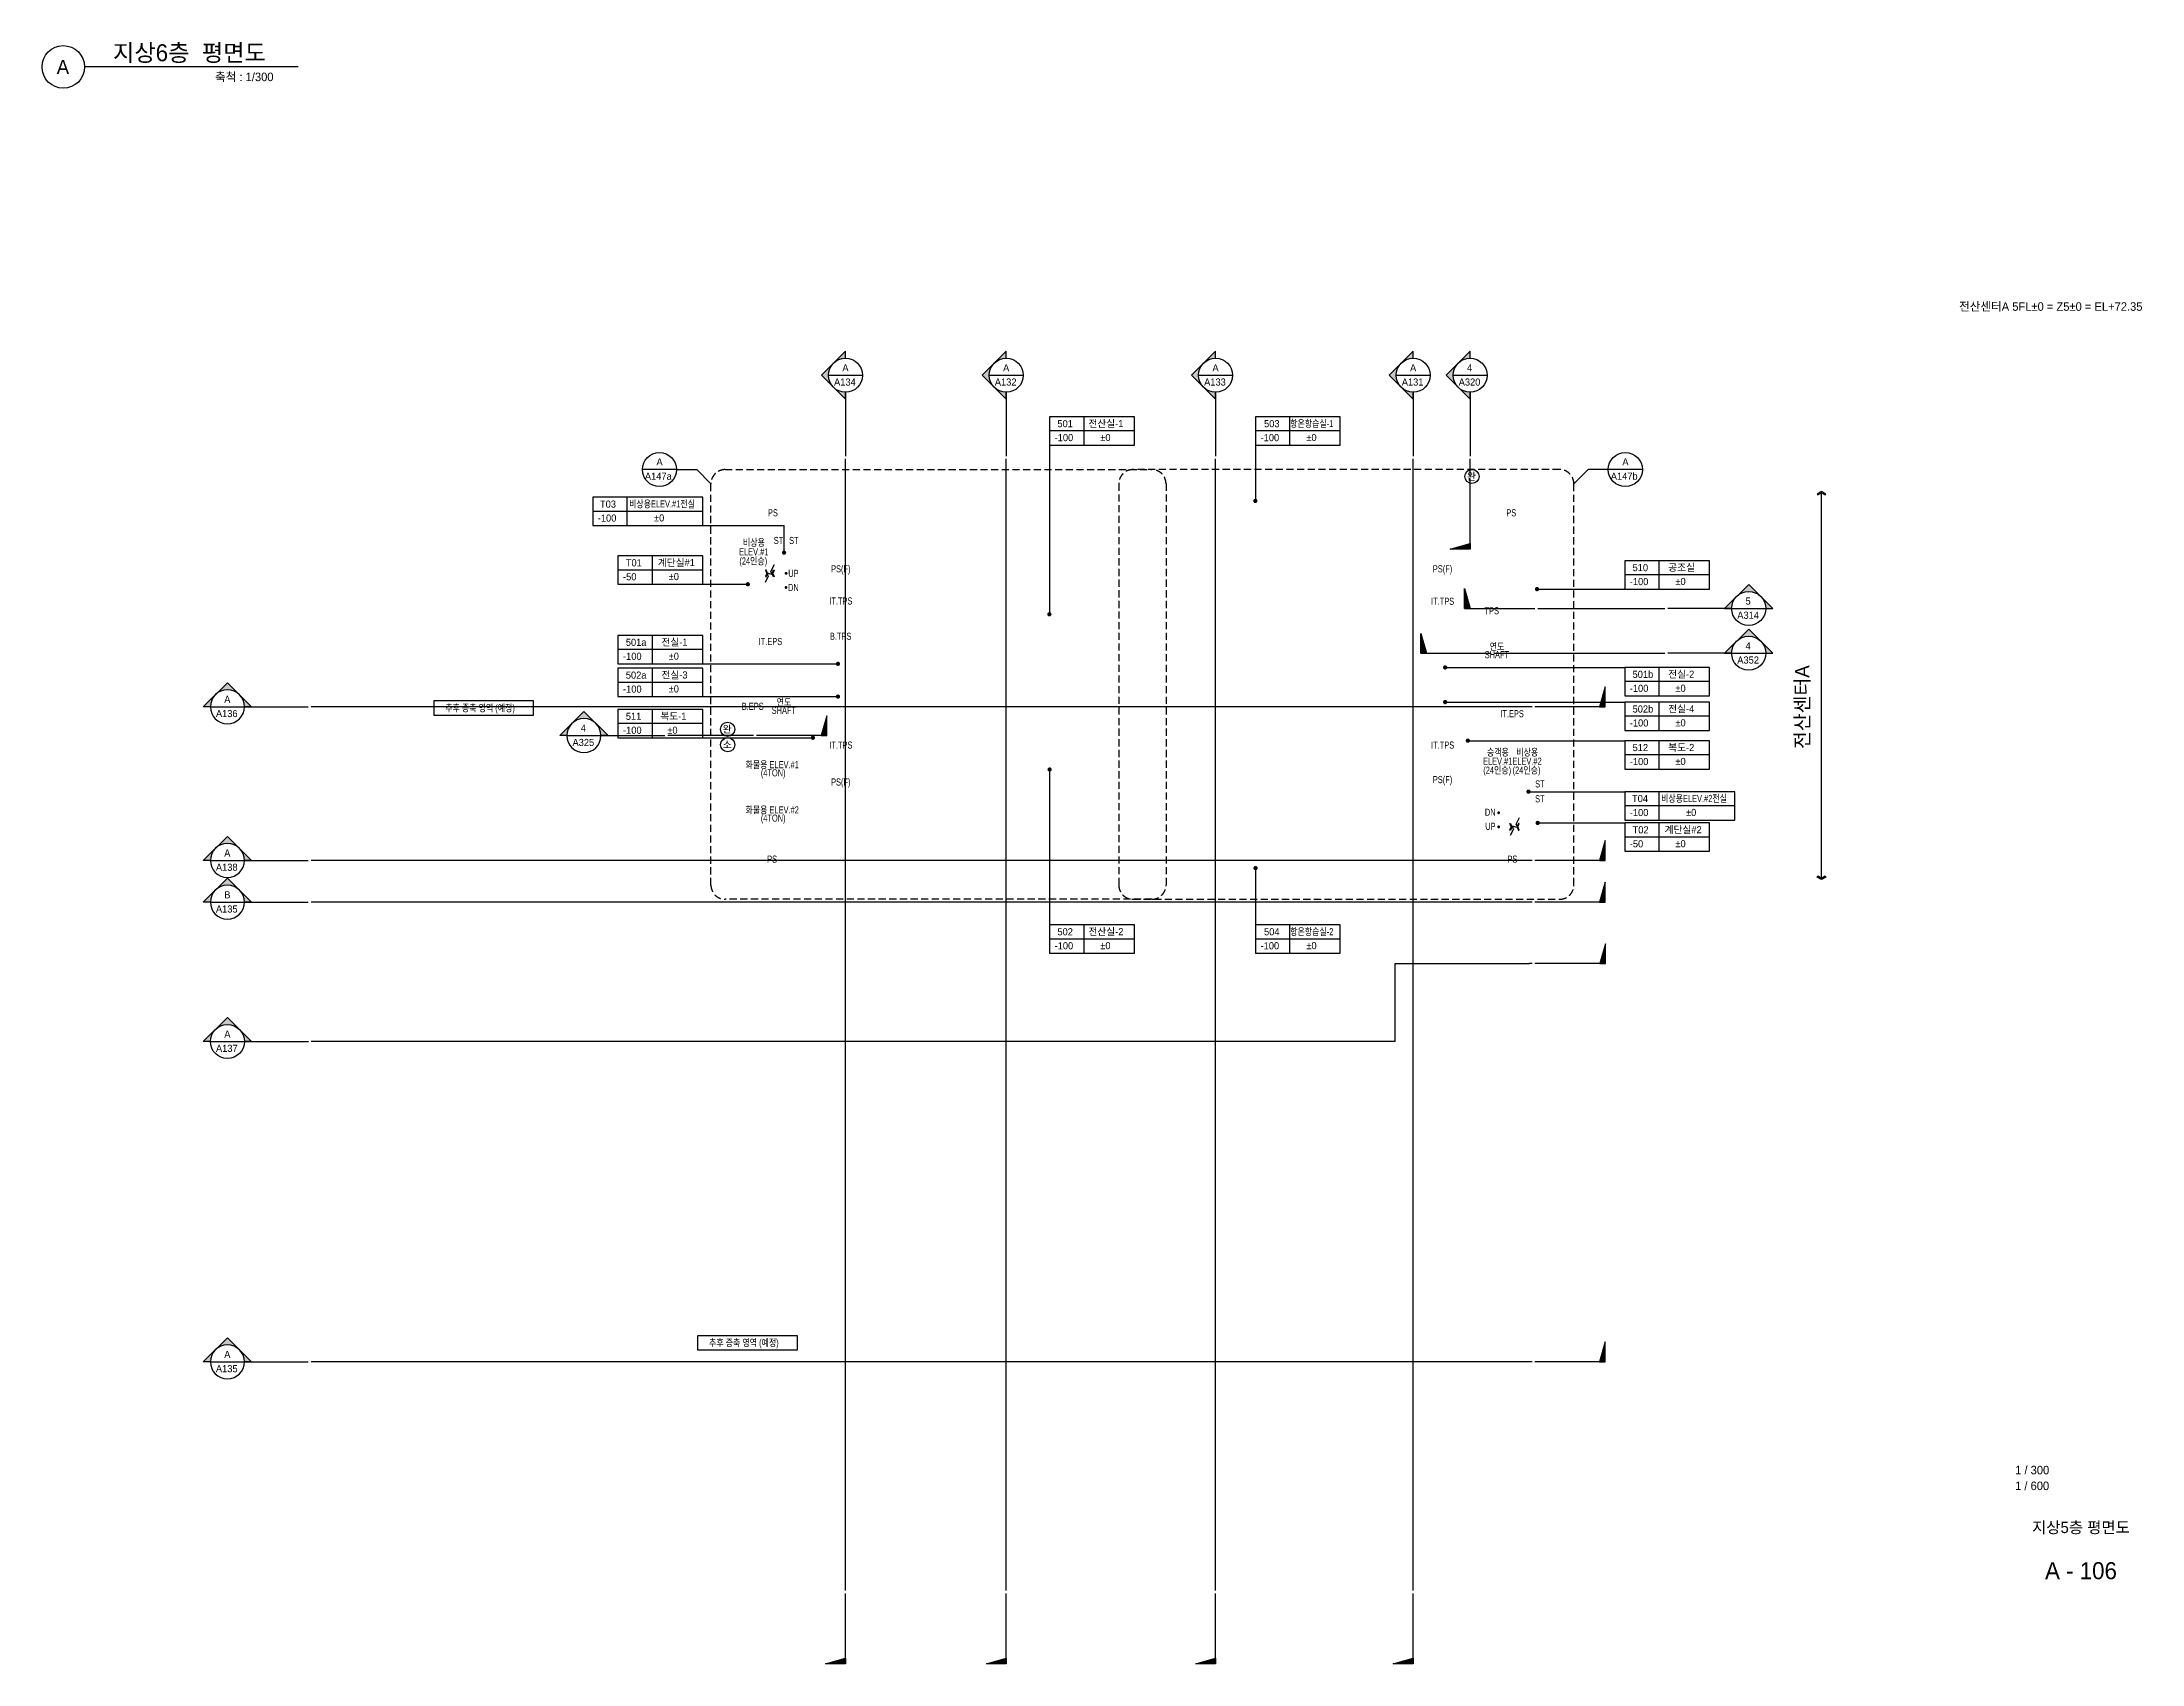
# Model space of a CAD drawing. Header units: millimetres. Extents: x 18458 to 242505, y -521583 to 1237915.
# Drawn here: x 18458 to 240406, y 559300 to 730702 of the extents above; entities that cross this region are included whole.
import ezdxf
from ezdxf.enums import TextEntityAlignment as Align

# ---------------------------------------------------------------- set-up
doc = ezdxf.new("R2010")
doc.units = ezdxf.units.MM
doc.header["$LTSCALE"] = 300
doc.header["$MEASUREMENT"] = 0
doc.linetypes.add('HIDDEN', pattern=[0.375, 0.25, -0.125])
for name, color, linetype in [('A-DIM', 7, 'Continuous'), ('A-ELE-5', 5, 'Continuous'), ('A-ELE-9', 9, 'Continuous'), ('A-SYM', 7, 'Continuous'), ('A-SYM-1', 7, 'Continuous'), ('A-SYM-BUB', 3, 'Continuous'), ('A-SYM-LEAD', 4, 'Continuous'), ('A-TEXT-NAME', 7, 'Continuous'), ('A-TEXT-NOTE', 7, 'Continuous'), ('S-TEXT-NOTE', 7, 'Continuous'), ('XREF', 7, 'Continuous'), ('계단-라인', 7, 'Continuous'), ('실명', 7, 'Continuous'), ('실명-LEAD', 7, 'Continuous'), ('절단선', 7, 'Continuous')]:
    doc.layers.add(name, color=color, linetype=linetype)
doc.styles.add('Gtx', font='Dotum.ttf')

# ---------------------------------------------------------------- blocks, each defined once
blk = doc.blocks.new('실명')
at = {"layer": 'A-TEXT-NOTE', "color": 7, "style": 'Gtx'}
for tag, p in [('001', (-18.33, 8.75)), ('002', (-18.35, 3.25))]:
    blk.add_attdef(tag, p, '', height=3, dxfattribs=at)
at = {"layer": 'A-TEXT-NOTE', "style": 'Gtx'}
blk.add_attdef('003', text='', height=4, dxfattribs=at).set_placement((4.86, -9.5), align=Align.MIDDLE)
at = {"layer": 'A-TEXT-NOTE', "color": 7, "style": 'Gtx'}
blk.add_attdef('004', text='', height=6, dxfattribs=at).set_placement((4.86, -23.5), align=Align.MIDDLE_CENTER)
blk = doc.blocks.new('A$C0d36eac7')
at = {"layer": 'A-DIM', "color": 1}
blk.add_line((-52600, -70595), (-52600, -29595), dxfattribs=at)
for points in [[(-52987, -29964), (-52600, -29743), (-52213, -29964), (-52149, -29853), (-52600, -29595), (-53051, -29853)], [(-52987, -70226), (-52600, -70447), (-52213, -70226), (-52149, -70337), (-52600, -70595), (-53051, -70337)]]:
    blk.add_lwpolyline(points, close=True, dxfattribs=at)
at = {"layer": 'A-SYM-BUB', "style": 'Gtx'}
blk.add_text('전산센터A', height=1500, rotation=90, dxfattribs=at).set_placement((-53901, -56806))
blk = doc.blocks.new('A$Ce9732c4b')
at = {"layer": 'A-SYM'}
for p, q in [((85516, -27285), (81916, -27285)), ((85516, -27285), (87654, -27285)), ((87654, -27285), (89154, -28785))]:
    blk.add_line(p, q, dxfattribs=at)
at = {"layer": 'A-SYM', "color": 7, "linetype": 'HIDDEN', "ltscale": 10, "elevation": 0}
blk.add_lwpolyline([(90654, -27285), (135757, -27285, -0.4142136), (137257, -28785), (137257, -71185, -0.4142136), (135757, -72685), (90654, -72685, -0.4142136), (89154, -71185), (89154, -28785, -0.4142136)], format="xyb", close=True, dxfattribs=at)
at = {"layer": 'A-SYM'}
blk.add_circle((83716, -27285), 1800, dxfattribs=at)
blk = doc.blocks.new('A$C2a23c31d')
at = {"layer": 'A-SYM'}
for p, q in [((-70437, -27285), (-71937, -28785)), ((-68299, -27285), (-70437, -27285)), ((-64699, -27285), (-68299, -27285))]:
    blk.add_line(p, q, dxfattribs=at)
at = {"layer": 'A-SYM', "color": 7, "linetype": 'HIDDEN', "ltscale": 10, "elevation": 0}
blk.add_lwpolyline([(-73437, -27285), (-118540, -27285, 0.4142136), (-120040, -28785), (-120040, -71185, 0.4142136), (-118540, -72685), (-73437, -72685, 0.4142136), (-71937, -71185), (-71937, -28785, 0.4142136)], format="xyb", close=True, dxfattribs=at)
at = {"layer": 'A-SYM'}
blk.add_circle((-66499, -27285), 1800, dxfattribs=at)
blk = doc.blocks.new('ARROWX')
blk.add_lwpolyline([(-0.2, -0.5), (-0.29, -0.46), (-0.11, 0), (-0.29, 0.46), (-0.2, 0.5), (0, 0)], close=True)
for points in [[(-0.2, 0.5), (-0.29, 0.46), (0, 0), (-0.11, 0)], [(0, 0), (-0.11, 0), (-0.2, -0.5), (-0.29, -0.46)]]:
    blk.add_solid(points)
blk = doc.blocks.new('*U51')
at = {"layer": 'A-SYM'}
h = blk.add_hatch(color=256, dxfattribs=at)
h.paths.add_polyline_path([(6216, 30838), (6428, 30626), (6428, 30750, -0.198912)])
h.paths.add_polyline_path([(6004, 31050), (6216, 30838, -0.414214), (6216, 31263)])
h.paths.add_polyline_path([(6216, 31263, -0.198912), (6428, 31350), (6428, 31475)])
blk.add_hatch(color=256, dxfattribs=at).paths.add_polyline_path([(6078, 6778), (6428, 6878), (6428, 6778)])
at = {"layer": 'A-ELE-9'}
blk.add_line((6428, 8119), (6428, 29525), dxfattribs=at)
at = {"layer": 'A-SYM'}
for p, q in [((6428, 30750), (6428, 29625)), ((6428, 29525), (6428, 29575)), ((6428, 8069), (6428, 8119)), ((6428, 6778), (6428, 8019))]:
    blk.add_line(p, q, dxfattribs=at)
blk.add_lwpolyline([(6428, 31350), (6428, 31475), (6004, 31050), (6428, 30626), (6428, 30750)], dxfattribs=at)
blk.add_lwpolyline([(6078, 6778), (6428, 6878), (6428, 6778)], close=True, dxfattribs=at)
blk.add_circle((6428, 31050), 300, dxfattribs=at)
blk = doc.blocks.new('*U124')
at = {"layer": 'A-SYM'}
h = blk.add_hatch(color=256, dxfattribs=at)
h.paths.add_polyline_path([(6216, 30838), (6428, 30626), (6428, 30750, -0.198912)])
h.paths.add_polyline_path([(6004, 31050), (6216, 30838, -0.414214), (6216, 31263)])
h.paths.add_polyline_path([(6216, 31263, -0.198912), (6428, 31350), (6428, 31475)])
blk.add_hatch(color=256, dxfattribs=at).paths.add_polyline_path([(6078, 8352), (6428, 8452), (6428, 8352)])
at = {"layer": 'A-ELE-9'}
blk.add_line((6428, 9694), (6428, 29525), dxfattribs=at)
at = {"layer": 'A-SYM'}
for p, q in [((6428, 30750), (6428, 29625)), ((6428, 29525), (6428, 29575)), ((6428, 9644), (6428, 9694)), ((6428, 8352), (6428, 9594))]:
    blk.add_line(p, q, dxfattribs=at)
blk.add_lwpolyline([(6428, 31350), (6428, 31475), (6004, 31050), (6428, 30626), (6428, 30750)], dxfattribs=at)
blk.add_lwpolyline([(6078, 8352), (6428, 8452), (6428, 8352)], close=True, dxfattribs=at)
blk.add_circle((6428, 31050), 300, dxfattribs=at)
blk = doc.blocks.new('A$C69eff562')
at = {"layer": 'A-SYM'}
blk.add_hatch(color=256, dxfattribs=at).paths.add_polyline_path([(183690, -77385), (183090, -79485), (183690, -79485)])
h = blk.add_hatch(color=256, dxfattribs=at)
h.paths.add_polyline_path([(39326, -86449), (40599, -87721), (39853, -87721, 0.1989124)])
h.paths.add_polyline_path([(38053, -85176), (39326, -86449, 0.4142136), (36781, -86449)])
h.paths.add_polyline_path([(36781, -86449, 0.1989124), (36253, -87721), (35508, -87721)])
for p, q in [((183690, -79485), (176240, -79485)), ((39853, -87721), (46608, -87721))]:
    blk.add_line(p, q, dxfattribs=at)
blk.add_lwpolyline([(183690, -77385), (183090, -79485), (183690, -79485)], close=True, dxfattribs=at)
blk.add_lwpolyline([(36253, -87721), (35508, -87721), (38053, -85176), (40599, -87721), (39853, -87721)], dxfattribs=at)
blk.add_circle((38053, -87721), 1800, dxfattribs=at)
at = {"layer": 'A-SYM-1'}
for p, q in [((101579, -17310), (105179, -17310)), ((118568, -17310), (122168, -17310)), ((140691, -17310), (144291, -17310)), ((161578, -17310), (165178, -17310)), ((36247, -52345), (39847, -52345)), ((36247, -68585), (39847, -68585)), ((36247, -72995), (39847, -72995)), ((175940, -79485), (175640, -79485)), ((36253, -87721), (39853, -87721)), ((47208, -87721), (46908, -87721)), ((36247, -121572), (39847, -121572))]:
    blk.add_line(p, q, dxfattribs=at)
at = {"layer": 'A-SYM-1', "color": 9}
for p, q in [((161484, -79485), (175640, -79485)), ((161484, -87721), (161484, -79485)), ((161484, -87721), (47208, -87721))]:
    blk.add_line(p, q, dxfattribs=at)
at = {"layer": 'A-SYM-1', "xscale": 6, "yscale": 6, "zscale": 6}
for p in [(64812, -203612), (81800, -203612), (103924, -203612), (124811, -203612)]:
    blk.add_blockref('*U124', p, dxfattribs=at)
at = {"layer": 'A-SYM-1', "xscale": -6.00000000000005, "yscale": 6.00000000000005, "zscale": 6, "rotation": 90}
for p in [(224350, -13778), (224350, -30018), (224350, -34428), (224350, -83005)]:
    blk.add_blockref('*U51', p, dxfattribs=at)
at = {"layer": 'A-SYM-1', "color": 3, "style": 'Gtx'}
for s, p in [('A134', (102171, -18405)), ('A', (103048, -16902)), ('A132', (119160, -18405)), ('A', (120036, -16902)), ('A133', (141283, -18405)), ('A', (142160, -16902)), ('A131', (162170, -18405)), ('A', (163047, -16902)), ('A136', (36839, -53440)), ('A', (37716, -51937)), ('A', (37716, -68177)), ('A138', (36839, -69680)), ('B', (37716, -72587)), ('A135', (36839, -74090)), ('A137', (36845, -88817)), ('A', (37722, -87314)), ('A135', (36839, -122668)), ('A', (37716, -121165))]:
    blk.add_text(s, height=750, dxfattribs=at).set_placement(p)
blk = doc.blocks.new('실면박스')
at = {"layer": '실명-LEAD'}
blk.add_line((3571, 0), (-2400, 0), dxfattribs=at)
blk.add_lwpolyline([(3571, 1000), (-2400, 1000), (-2400, -1000), (3571, -1000)], close=True, dxfattribs=at)
blk.add_lwpolyline([(0, 1000), (0, -1000)], dxfattribs=at)
blk = doc.blocks.new('*U47')
at = {"layer": '실명-LEAD'}
blk.add_line((5349, 0), (-2400, 0), dxfattribs=at)
blk.add_lwpolyline([(5349, 1000), (-2400, 1000), (-2400, -1000), (5349, -1000)], close=True, dxfattribs=at)
blk.add_lwpolyline([(0, 1000), (0, -1000)], dxfattribs=at)
blk = doc.blocks.new('A$C73b5a081')
at = {"layer": 'A-TEXT-NOTE'}
blk.add_circle((750, 750), 750, dxfattribs=at)
at = {"layer": 'A-TEXT-NOTE', "style": 'Gtx'}
blk.add_text('완', height=750, dxfattribs=at).set_placement((226, 375))
blk = doc.blocks.new('A$Ca8767199')
at = {"layer": 'A-TEXT-NOTE'}
blk.add_circle((750, 750), 750, dxfattribs=at)
at = {"layer": 'A-TEXT-NOTE', "color": 1, "style": 'Gtx'}
blk.add_text('소', height=750, dxfattribs=at).set_placement((226, 375))
blk = doc.blocks.new('*U53')
at = {"layer": 'A-SYM'}
h = blk.add_hatch(color=256, dxfattribs=at)
h.paths.add_polyline_path([(6216, 30838), (6428, 30626), (6428, 30750, -0.198912)])
h.paths.add_polyline_path([(6004, 31050), (6216, 30838, -0.414214), (6216, 31263)])
h.paths.add_polyline_path([(6216, 31263, -0.198912), (6428, 31350), (6428, 31475)])
blk.add_hatch(color=256, dxfattribs=at).paths.add_polyline_path([(6078, 26042), (6428, 26142), (6428, 26042)])
at = {"layer": 'A-ELE-9'}
blk.add_line((6428, 27383), (6428, 29525), dxfattribs=at)
at = {"layer": 'A-SYM'}
for p, q in [((6428, 30750), (6428, 29625)), ((6428, 29525), (6428, 29575)), ((6428, 27333), (6428, 27383)), ((6428, 26042), (6428, 27283))]:
    blk.add_line(p, q, dxfattribs=at)
blk.add_lwpolyline([(6428, 31350), (6428, 31475), (6004, 31050), (6428, 30626), (6428, 30750)], dxfattribs=at)
blk.add_lwpolyline([(6078, 26042), (6428, 26142), (6428, 26042)], close=True, dxfattribs=at)
blk.add_circle((6428, 31050), 300, dxfattribs=at)
blk = doc.blocks.new('*U125')
at = {"layer": 'A-SYM'}
h = blk.add_hatch(color=256, dxfattribs=at)
h.paths.add_polyline_path([(6216, 30838), (6428, 30626), (6428, 30750, -0.198912)])
h.paths.add_polyline_path([(6004, 31050), (6216, 30838, -0.414214), (6216, 31263)])
h.paths.add_polyline_path([(6216, 31263, -0.198912), (6428, 31350), (6428, 31475)])
blk.add_hatch(color=256, dxfattribs=at).paths.add_polyline_path([(6078, 27989), (6428, 28089), (6428, 27989)])
at = {"layer": 'A-ELE-9'}
blk.add_line((6428, 29331), (6428, 29525), dxfattribs=at)
at = {"layer": 'A-SYM'}
for p, q in [((6428, 30750), (6428, 29625)), ((6428, 29525), (6428, 29575)), ((6428, 29281), (6428, 29331)), ((6428, 27989), (6428, 29231))]:
    blk.add_line(p, q, dxfattribs=at)
blk.add_lwpolyline([(6428, 31350), (6428, 31475), (6004, 31050), (6428, 30626), (6428, 30750)], dxfattribs=at)
blk.add_lwpolyline([(6078, 27989), (6428, 28089), (6428, 27989)], close=True, dxfattribs=at)
blk.add_circle((6428, 31050), 300, dxfattribs=at)
blk = doc.blocks.new('*U56')
at = {"layer": 'A-SYM'}
h = blk.add_hatch(color=256, dxfattribs=at)
h.paths.add_polyline_path([(6216, 30838), (6428, 30626), (6428, 30750, -0.198912)])
h.paths.add_polyline_path([(6004, 31050), (6216, 30838, -0.414214), (6216, 31263)])
h.paths.add_polyline_path([(6216, 31263, -0.198912), (6428, 31350), (6428, 31475)])
blk.add_hatch(color=256, dxfattribs=at).paths.add_polyline_path([(6078, 26770), (6428, 26870), (6428, 26770)])
at = {"layer": 'A-ELE-9'}
blk.add_line((6428, 28112), (6428, 29525), dxfattribs=at)
at = {"layer": 'A-SYM'}
for p, q in [((6428, 30750), (6428, 29625)), ((6428, 29525), (6428, 29575)), ((6428, 28062), (6428, 28112)), ((6428, 26770), (6428, 28012))]:
    blk.add_line(p, q, dxfattribs=at)
blk.add_lwpolyline([(6428, 31350), (6428, 31475), (6004, 31050), (6428, 30626), (6428, 30750)], dxfattribs=at)
blk.add_lwpolyline([(6078, 26770), (6428, 26870), (6428, 26770)], close=True, dxfattribs=at)
blk.add_circle((6428, 31050), 300, dxfattribs=at)
blk = doc.blocks.new('*U59')
at = {"layer": 'A-SYM'}
h = blk.add_hatch(color=256, dxfattribs=at)
h.paths.add_polyline_path([(6216, 30838), (6428, 30626), (6428, 30750, -0.198912)])
h.paths.add_polyline_path([(6004, 31050), (6216, 30838, -0.414214), (6216, 31263)])
h.paths.add_polyline_path([(6216, 31263, -0.198912), (6428, 31350), (6428, 31475)])
blk.add_hatch(color=256, dxfattribs=at).paths.add_polyline_path([(6078, 25272), (6428, 25372), (6428, 25272)])
at = {"layer": 'A-ELE-9'}
blk.add_line((6428, 26614), (6428, 29525), dxfattribs=at)
at = {"layer": 'A-SYM'}
for p, q in [((6428, 30750), (6428, 29625)), ((6428, 29525), (6428, 29575)), ((6428, 26564), (6428, 26614)), ((6428, 25272), (6428, 26514))]:
    blk.add_line(p, q, dxfattribs=at)
blk.add_lwpolyline([(6428, 31350), (6428, 31475), (6004, 31050), (6428, 30626), (6428, 30750)], dxfattribs=at)
blk.add_lwpolyline([(6078, 25272), (6428, 25372), (6428, 25272)], close=True, dxfattribs=at)
blk.add_circle((6428, 31050), 300, dxfattribs=at)

msp = doc.modelspace()

# ---------------------------------------------------------------- linework, layer by layer
at = {"layer": 'A-SYM'}
msp.add_line((45541, 728066.8), (22957.8, 728066.8), dxfattribs=at)
msp.add_circle((20707.8, 728066.8), 2250, dxfattribs=at)
at = {"layer": 'A-SYM-1'}
for p, q in [((167596.1, 695490.4), (171196.1, 695490.4)), ((197040, 670845.7), (200640, 670845.7)), ((197040, 666113.3), (200640, 666113.3)), ((73932.6, 657405, 0), (77532.6, 657405, 0))]:
    msp.add_line(p, q, dxfattribs=at)
at = {"layer": 'A-SYM-LEAD'}
for p, q in [((124951.4, 688100), (124951.4, 670229.9)), ((146716.6, 688100), (146716.6, 682205)), ((88290.9, 679599.5), (96884.5, 679599.5)), ((96884.5, 676739.3), (96884.5, 679599.5)), ((88290.9, 673400.7), (93053.6, 673400.7)), ((176465.4, 672888.1), (185740.4, 672888.1)), ((88290.9, 664992.7), (102580.8, 664992.7)), ((166870.7, 664606.7), (185740.4, 664606.7)), ((88290.9, 661528.9), (102580.8, 661528.9)), ((166870.7, 660947), (185740.4, 660947)), ((88290.9, 657176.8), (99932.2, 657176.8)), ((169270, 656869.6), (185740.4, 656869.6)), ((124951.4, 653937), (124951.4, 637405)), ((175566.6, 651480.8), (185740.4, 651480.8)), ((176535.4, 648179.2), (185740.4, 648179.2)), ((146716.6, 643517.8), (146716.6, 637405))]:
    msp.add_line(p, q, dxfattribs=at)
at = {"layer": 'A-SYM-LEAD', "const_width": 224.4, "elevation": 0}
for points in [[(146581.3, 682205, 1), (146806.9, 682205, 1)], [(96771.7, 676739.3, 1), (96997.3, 676739.3, 1)], [(92940.8, 673400.7, 1), (93166.4, 673400.7, 1)], [(176352.6, 672888.1, 1), (176578.2, 672888.1, 1)], [(124816.1, 670229.9, 1), (125041.7, 670229.9, 1)], [(102468, 664992.7, 1), (102693.6, 664992.7, 1)], [(166645.1, 664606.7, 1), (166870.7, 664606.7, 1)], [(102468, 661528.9, 1), (102693.6, 661528.9, 1)], [(166645.1, 660947, 1), (166870.7, 660947, 1)], [(99819.4, 657176.8, 1), (100045, 657176.8, 1)], [(169044.4, 656869.6, 1), (169270, 656869.6, 1)], [(124838.6, 653824.2, 1), (125064.2, 653824.2, 1)], [(176422.6, 648179.2, 1), (176648.2, 648179.2, 1)], [(146603.8, 643405, 1), (146829.4, 643405, 1)]]:
    msp.add_lwpolyline(points, format="xyb", close=True, dxfattribs=at)
at = {"layer": 'A-SYM-LEAD', "const_width": 224.4}
msp.add_lwpolyline([(175453.8, 651480.8, 1), (175679.4, 651480.8, 1)], format="xyb", close=True, dxfattribs=at)
at = {"layer": 'A-TEXT-NOTE', "elevation": 0}
for points in [[(59860.4, 659574.7), (70421.5, 659574.7), (70421.5, 661074.7), (59860.4, 661074.7)], [(87741.5, 592495.2), (98302.7, 592495.2), (98302.7, 593995.2), (87741.5, 593995.2)]]:
    msp.add_lwpolyline(points, close=True, dxfattribs=at)
at = {"layer": '계단-라인', "const_width": 150, "elevation": 0}
for points in [[(97165.7, 673060, 1), (97015.7, 673060, 1)], [(97178.6, 674550, 1), (97028.6, 674550, 1)], [(172478.6, 649250, 1), (172328.6, 649250, 1)], [(172491, 647760, 1), (172341, 647760, 1)]]:
    msp.add_lwpolyline(points, format="xyb", close=True, dxfattribs=at)
at = {"layer": '절단선', "elevation": 0}
for points in [[(94919.7, 673609.7), (95254.7, 674275.2), (95047.6, 674600.3), (95700.7, 674424.7), (95493.6, 674749.8), (95860.1, 675478)], [(173678.6, 646894.7), (174013.6, 647560.2), (173806.5, 647885.3), (174459.5, 647709.7), (174252.4, 648034.8), (174618.9, 648763)]]:
    msp.add_lwpolyline(points, dxfattribs=at)

# ---------------------------------------------------------------- block references
at = {"layer": 'A-DIM'}
for name, p in [('A$C73b5a081', (168840.7, 684044.5)), ('A$C73b5a081', (90168.5, 657328.3)), ('A$Ca8767199', (90180.3, 655690.1))]:
    msp.add_blockref(name, p, dxfattribs=at)
at = {"layer": 'A-ELE-5', "xscale": 1.5, "yscale": 1.5, "zscale": 1.5}
for name, p in [('실면박스', (128551.4, 689600)), ('실면박스', (150316.6, 689600)), ('*U47', (80266.8, 681099.5)), ('실면박스', (82934.6, 674900.7)), ('실면박스', (189340.4, 674388.1)), ('실면박스', (82934.6, 666492.7)), ('실면박스', (82934.6, 663028.9)), ('실면박스', (189340.4, 663106.7)), ('실면박스', (82934.6, 658676.8)), ('실면박스', (189340.4, 659447)), ('실면박스', (189340.4, 655369.6)), ('*U47', (189340.4, 649980.8)), ('실면박스', (189340.4, 646679.2)), ('실면박스', (128551.4, 635905)), ('실면박스', (150316.6, 635905))]:
    msp.add_blockref(name, p, dxfattribs=at)
at = {"layer": 'A-SYM-1'}
for name, p in [('A$C69eff562', (0, 712800)), ('A$Ce9732c4b', (0, 712800)), ('A$C2a23c31d', (252300, 712800))]:
    msp.add_blockref(name, p, dxfattribs=at)
at = {"layer": 'A-SYM-1', "xscale": 6, "yscale": 6, "zscale": 6}
msp.add_blockref('*U125', (130828.9, 509187.7), dxfattribs=at)
at = {"layer": 'A-SYM-1', "yscale": 6, "zscale": 6}
for name, p, xscale, rotation in [('*U53', (12537.3, 709412.9), 6, 270), ('*U59', (12537.3, 704680.6), 6, 270), ('*U56', (262035.2, 695972.3, 0), -6, 90)]:
    msp.add_blockref(name, p, dxfattribs=dict(at, xscale=xscale, rotation=rotation))
at = {"layer": 'XREF'}
msp.add_blockref('A$C0d36eac7', (259133.4, 712800), dxfattribs=at)
ref = msp.add_blockref('실명', (232500, 576600), dxfattribs=dict(at, xscale=300, yscale=300, zscale=300))
ref.add_attrib('001', '1 / 300', (226999.8, 579341.9), dxfattribs={"layer": 'A-TEXT-NOTE', "color": 7, "height": 900, "style": 'Gtx'})
ref.add_attrib('002', '1 / 600', (226993.8, 577678.2), dxfattribs={"layer": 'A-TEXT-NOTE', "color": 7, "height": 900, "style": 'Gtx'})
ref.add_attrib('003', '지상5층 평면도', dxfattribs={"layer": 'A-TEXT-NOTE', "height": 1200, "style": 'Gtx'}).set_placement((233956.7, 573749.2), align=Align.MIDDLE)
ref.add_attrib('004', 'A - 106', dxfattribs={"layer": 'A-TEXT-NOTE', "color": 7, "height": 1800, "style": 'Gtx'}).set_placement((233956.7, 569159), align=Align.MIDDLE_CENTER)
at = {"layer": '계단-라인', "yscale": 750, "zscale": 750, "rotation": 180}
for p, xscale in [((95143.6, 674550), -750), ((95622.8, 674550), 750)]:
    msp.add_blockref('ARROWX', p, dxfattribs=dict(at, xscale=xscale))
at = {"layer": '계단-라인', "yscale": 750, "zscale": 750}
for p, xscale in [((173803.6, 647760), 750), ((174363.6, 647760), -750)]:
    msp.add_blockref('ARROWX', p, dxfattribs=dict(at, xscale=xscale))

# ---------------------------------------------------------------- texts
at = {"layer": 'A-SYM', "color": 2, "style": 'Gtx'}
msp.add_text('지상6층  평면도', height=1800, dxfattribs=at).set_placement((25957.8, 728666.8))
at = {"layer": 'A-SYM', "color": 3, "style": 'Gtx'}
msp.add_text('A', height=1500, dxfattribs=at).set_placement((20012.7, 727317.9))
at = {"layer": 'A-SYM', "style": 'Gtx'}
msp.add_text('축척 : 1/300', height=900, dxfattribs=at).set_placement((36740.5, 726566.8))
at = {"layer": 'A-SYM-1', "color": 3, "style": 'Gtx'}
for s, p in [('A320', (168188.1, 694394.8)), ('4', (169064.7, 695897.9)), ('A', (83399.3, 685963.3)), ('A', (185484.4, 685963.3)), ('A147a', (82176.7, 684443.4)), ('A147b', (184261.8, 684443.4)), ('A314', (197631.9, 669750.2)), ('5', (198508.5, 671253.3)), ('4', (198508.5, 666520.9)), ('A352', (197631.9, 665017.8)), ('A325', (74524.5, 656309.5, 0)), ('4', (75401.2, 657812.6, 0))]:
    msp.add_text(s, height=750, dxfattribs=at).set_placement(p)
at = {"layer": 'A-TEXT-NAME', "linetype": 'Continuous', "style": 'Gtx', "width": 0.8}
for s, p in [('PS', (95183.9, 680580)), ('PS', (173219.5, 680580)), ('PS(F)', (101857, 674656)), ('PS(F)', (165457, 674656)), ('IT.TPS', (101669.7, 671257.1)), ('IT.TPS', (165269.7, 671230)), ('TPS', (170919.9, 670228.1)), ('B.TPS', (101736.9, 667532.1)), ('IT.EPS', (94200.6, 666980)), ('B.EPS', (92417.8, 660130)), ('IT.EPS', (172585.9, 659350.3)), ('IT.TPS', (101669.7, 656032.1)), ('IT.TPS', (165269.7, 656032.1)), ('PS(F)', (101857, 652131)), ('PS(F)', (165457, 652381)), ('PS', (95099.9, 643979.6)), ('PS', (173339.2, 643979.6))]:
    msp.add_text(s, height=750, dxfattribs=at).set_placement(p)
at = {"layer": 'A-TEXT-NAME', "style": 'Gtx', "width": 0.8}
for s, p in [('ELEV.#1', (92133, 676457.5)), ('비상용', (92542.9, 677440.9)), ('ST', (95794.3, 677655)), ('ST', (97419.3, 677655)), ('(24인승)', (92161.1, 675479.7)), ('UP', (97327.1, 674176.2)), ('DN', (97306.6, 672680.1)), ('SHAFT', (170934.4, 665584.4)), ('연도', (171469.2, 666444.4)), ('연도', (96107.2, 660560.5)), ('추후 증축 영역 (예정)', (61076.1, 659950.7)), ('SHAFT', (95572.5, 659700.5)), ('화물용 ELEV.#1', (92811.7, 653958.2)), ('ELEV.#1', (170760.1, 654328)), ('승객용', (171170, 655271.4)), ('ELEV.#2', (173858.6, 654328)), ('비상용', (174268.5, 655271.4)), ('(4TON)', (94429.9, 653098.2)), ('(24인승)', (170788.2, 653382.5)), ('(24인승)', (173886.7, 653382.5)), ('ST', (176269.3, 651930)), ('ST', (176269.3, 650355)), ('화물용 ELEV.#2', (92811.7, 649176.2)), ('(4TON)', (94429.9, 648316.2)), ('DN', (170954.7, 648930.8)), ('UP', (170991.1, 647443.3)), ('추후 증축 영역 (예정)', (88957.2, 592871.2))]:
    msp.add_text(s, height=750, dxfattribs=at).set_placement(p)
at = {"layer": 'S-TEXT-NOTE', "color": 4, "style": 'Gtx'}
msp.add_text('    전산센터A 5FL%%P0 = Z5%%P0 = EL+72.35', height=900, dxfattribs=at).set_placement((219755, 702300))
at = {"layer": '실명', "color": 3, "style": 'Gtx'}
for s, p in [('501', (125777.2, 689997)), ('전산실-1', (129052.9, 690012.2)), ('503', (147617.4, 689997)), ('-100', (125482.8, 688521.1)), ('%%P0', (130306.1, 688533.2)), ('-100', (147248, 688521.1)), ('%%P0', (152090.1, 688533.2)), ('T03', (77431.8, 681496.5)), ('-100', (77198.3, 680020.6)), ('%%P0', (83141, 680032.7)), ('T01', (80160.4, 675297.7)), ('계단실#1', (83546.2, 675312.9)), ('510', (186566.3, 674785.1)), ('공조실', (190331.9, 674800.3)), ('-50', (79866, 673821.8)), ('%%P0', (84689.3, 673833.9)), ('-100', (186271.8, 673309.3)), ('%%P0', (191095.2, 673321.3)), ('-100', (79866, 665413.8)), ('501a', (80160.4, 666889.7)), ('전실-1', (83926.1, 666904.9)), ('%%P0', (84689.3, 665425.9)), ('502a', (80160.4, 663425.9)), ('전실-3', (83926.1, 663441.1)), ('501b', (186566.3, 663503.7)), ('전실-2', (190331.9, 663518.9)), ('-100', (79866, 661950.1)), ('%%P0', (84689.3, 661962.1)), ('-100', (186271.8, 662027.9)), ('%%P0', (191095.2, 662039.9)), ('511', (80160.4, 659073.8)), ('복도-1', (83807.8, 659089)), ('502b', (186566.3, 659844)), ('전실-4', (190331.9, 659859.2)), ('-100', (79866, 657597.9)), ('%%P0', (84547.8, 657610)), ('-100', (186271.8, 658368.2)), ('%%P0', (191095.2, 658380.2)), ('-100', (186271.8, 654290.8)), ('512', (186566.3, 655766.6)), ('복도-2', (190331.9, 655781.8)), ('%%P0', (191095.2, 654302.8)), ('T04', (186505.3, 650377.8)), ('-100', (186271.8, 648902)), ('%%P0', (192214.6, 648914)), ('-50', (186271.8, 645600.4)), ('T02', (186566.3, 647076.2)), ('계단실#2', (189952, 647091.4)), ('%%P0', (191095.2, 645612.4)), ('502', (125777.2, 636302)), ('전산실-2', (129052.9, 636317.2)), ('504', (147617.4, 636302)), ('-100', (125482.8, 634826.1)), ('%%P0', (130306.1, 634838.2)), ('-100', (147248, 634826.1)), ('%%P0', (152090.1, 634838.2))]:
    msp.add_text(s, height=750, dxfattribs=at).set_placement(p)
at = {"layer": '실명', "color": 3, "style": 'Gtx', "width": 0.8}
for s, p in [('항온항습실-1', (150377, 690012.2)), ('비상용ELEV.#1전실', (80503.5, 681511.7)), ('비상용ELEV.#2전실', (189577, 650393)), ('항온항습실-2', (150377, 636317.2))]:
    msp.add_text(s, height=750, dxfattribs=at).set_placement(p)

doc.saveas('drawing.dxf')
